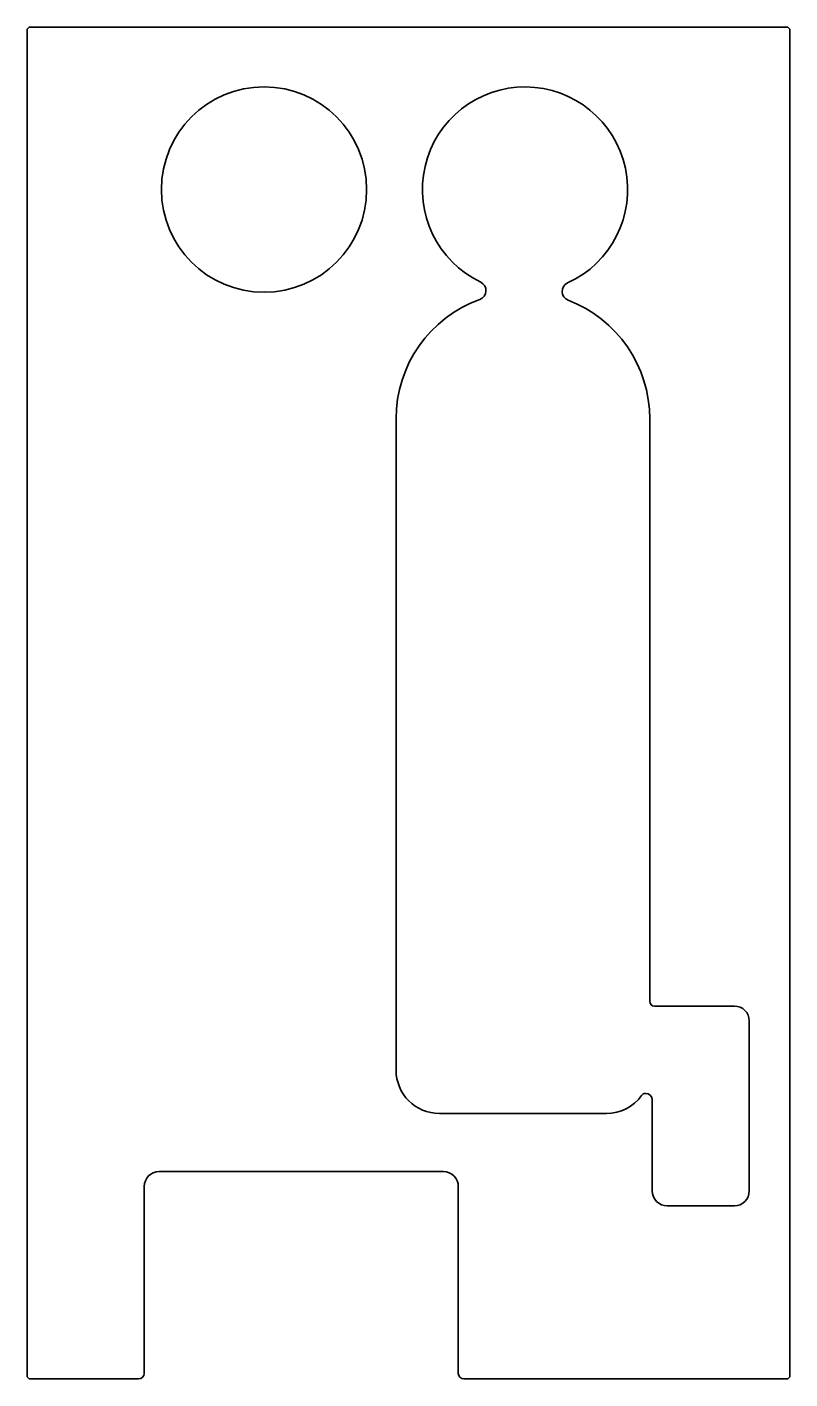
# Model space of a CAD drawing. Header units: millimetres. Extents: x 135.1 to 176, y 82.3 to 154.7.
import ezdxf

# ---------------------------------------------------------------- set-up
doc = ezdxf.new("R2010")
doc.units = ezdxf.units.MM
doc.header["$LTSCALE"] = 0.75
doc.layers.add('Visible', color=7, linetype='Continuous', lineweight=35)

msp = doc.modelspace()

# ---------------------------------------------------------------- linework, layer by layer
at = {"layer": 'Visible'}
for p, q in [((135.142645, 154.535818), (135.142645, 82.535818)), ((175.842645, 154.735818), (135.342645, 154.735818)), ((176.042645, 82.535818), (176.042645, 154.535818)), ((154.926645, 98.877818), (154.926645, 133.753818)), ((168.526645, 133.753818), (168.526645, 102.555818)), ((168.776645, 102.305818), (173.060145, 102.305818)), ((173.860145, 101.505818), (173.860145, 92.405818)), ((168.310145, 97.625153), (168.292495, 97.625153)), ((168.660145, 92.405818), (168.660145, 97.275153)), ((166.202645, 96.553818), (157.250645, 96.553818)), ((142.222645, 93.439618), (157.462645, 93.439618)), ((141.422645, 82.635818), (141.422645, 92.639618)), ((158.262645, 92.639618), (158.262645, 82.635818)), ((173.060145, 91.605818), (169.460145, 91.605818)), ((135.342645, 82.335818), (141.122645, 82.335818)), ((158.562645, 82.335818), (175.842645, 82.335818))]:
    msp.add_line(p, q, dxfattribs=at)
at = {"layer": 'Visible', "extrusion": (0, 0, -1)}
msp.add_circle((-147.847745, 146.031477), 5.5, dxfattribs=at)
at = {"layer": 'Visible'}
for centre, radius, start, end in [((135.342645, 154.535818), 0.2, 90, 180), ((175.842645, 154.535818), 0.2, 0, 90), ((159.246739, 140.61968), 0.5, 289.859399, 64.418089), ((164.33017, 140.573763), 0.5, 114.546873, 249.105563), ((168.776645, 102.555818), 0.25, 180, 270), ((168.292495, 97.375153), 0.25, 90, 144.28273), ((168.310145, 97.275153), 0.35, 0, 90), ((141.122645, 82.635818), 0.3, 270, 0), ((158.562645, 82.635818), 0.3, 180, 270), ((135.342645, 82.535818), 0.2, 180, 270), ((175.842645, 82.535818), 0.2, 270, 0)]:
    msp.add_arc(centre, radius, start, end, dxfattribs=at)
at = {"layer": 'Visible', "extrusion": (0, 0, -1)}
for centre, radius, start, end in [((-161.837545, 146.031494), 5.5, 295.581911, 245.453127), ((-161.726645, 133.753818), 6.8, 0, 70.140601), ((-161.726645, 133.753818), 6.8, 110.894437, 180), ((-173.060145, 101.505818), 0.8, 90, 180), ((-157.250645, 98.877818), 2.324, 270, 0), ((-166.202645, 98.877818), 2.324, 215.71727, 270), ((-142.222645, 92.639618), 0.8, 0, 90), ((-157.462645, 92.639618), 0.8, 90, 180), ((-169.460145, 92.405818), 0.8, 270, 0), ((-173.060145, 92.405818), 0.8, 180, 270)]:
    msp.add_arc(centre, radius, start, end, dxfattribs=at)

doc.saveas('drawing.dxf')
